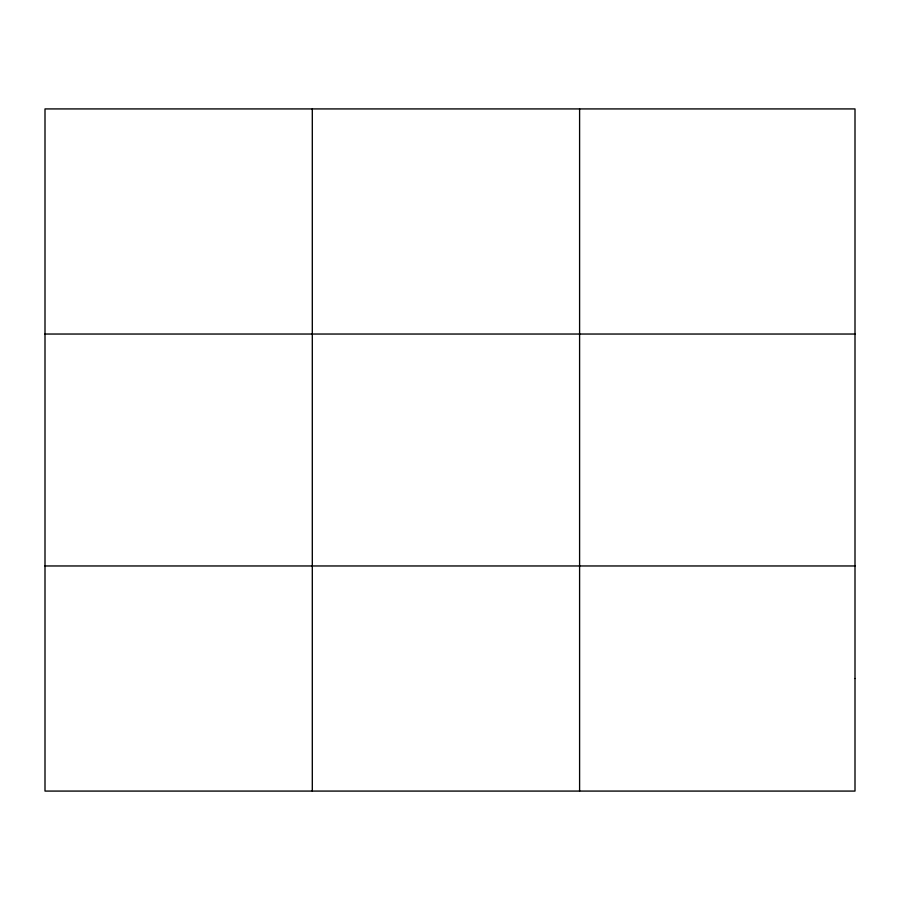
<?xml version="1.0" encoding="UTF-8"?>
<svg xmlns="http://www.w3.org/2000/svg" width="900" height="900" viewBox="0 0 900 900"><rect width="100%" height="100%" fill="white"/><g stroke="black" fill="none" stroke-linecap="round" stroke-linejoin="round"><path stroke-width="1.35" d="M312.3 108.922L312.3 791.077M579.6 108.922L579.6 791.077M45 334.035L855 334.035M45 565.965L855 565.965M855 678.521L855 791.077L45 791.077L45 108.922L855 108.922L855 678.521"/></g></svg>
